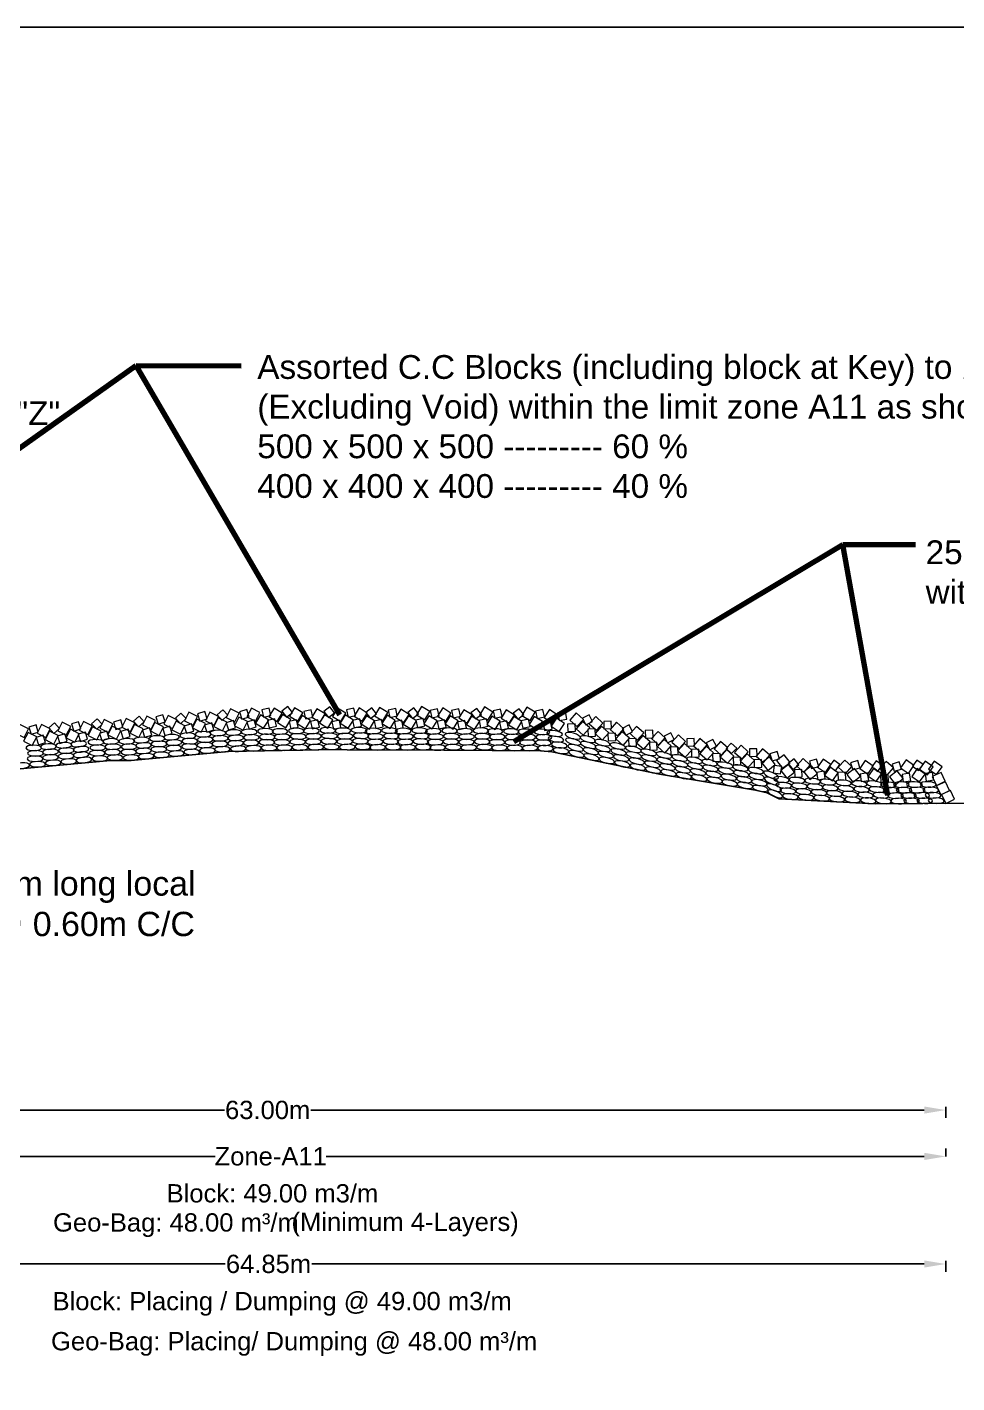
# Model space of a CAD drawing. Header units: inches. Extents: x -8940 to 26362, y -28010 to 990.
# Drawn here: x 4331.5 to 4374.7, y -16169.8 to -16106.7 of the extents above; entities that cross this region are included whole.
import ezdxf

# ---------------------------------------------------------------- set-up
doc = ezdxf.new("R2010")
doc.units = ezdxf.units.IN
doc.header["$MEASUREMENT"] = 0
doc.header["$PDMODE"] = 3
doc.linetypes.add('HIDDEN', pattern=[9.525, 6.35, -3.175])
doc.layers.add('GL', color=3, linetype='HIDDEN')
doc.layers.add('LINE', color=7, linetype='Continuous')
doc.styles.add('dim', font='isocp.shx')
doc.styles.get("Standard").update_dxf_attribs({"font": 'arial.ttf'})
doc.dimstyles.get("Standard").update_dxf_attribs({"dimtxt": 0.18, "dimasz": 0.18, "dimexe": 0.18, "dimexo": 0.0625, "dimgap": 0.09, "dimtad": 0, "dimtih": 1, "dimtoh": 1, "dimdec": 4, "dimzin": 0, "dimdsep": 46, "dimtxsty": 'Standard', "dimcen": 0.09, "dimadec": 0, "dimazin": 0, "dimtfac": 1, "dimtdec": 4, "dimtofl": 0, "dimtmove": 0, "dimatfit": 3, "dimfxl": 1, "dimtolj": 1, "dimtzin": 0, "dimarcsym": 0})
doc.dimstyles.new('STANDARD$0', dxfattribs={"dimscale": 0, "dimtxt": 8, "dimasz": 8, "dimexe": 4, "dimexo": 0, "dimgap": 2, "dimtad": 1, "dimdec": 0, "dimzin": 0, "dimdsep": 46, "dimtxsty": 'dim', "dimblk": 'DOTSMALL', "dimcen": 1, "dimclrd": 6, "dimclre": 6, "dimclrt": 256, "dimadec": 0, "dimazin": 0, "dimtfac": 1, "dimtdec": 0, "dimtix": 1, "dimtofl": 0, "dimtmove": 1, "dimatfit": 3, "dimldrblk": 'DOTSMALL', "dimfxl": 6, "dimtolj": 1, "dimtzin": 0, "dimarcsym": 0})

# ---------------------------------------------------------------- blocks, each defined once
blk = doc.blocks.new('*D29')
at = {"color": 0, "lineweight": -2, "ltscale": 0.5, "transparency": 16777216}
for p, q in [((4311.184, -16156.923), (4311.184, -16157.437)), ((4374.184, -16156.923), (4374.184, -16157.437)), ((4312.184, -16157.073), (4340.675, -16157.073)), ((4373.184, -16157.073), (4344.694, -16157.073))]:
    blk.add_line(p, q, dxfattribs=at)
at = {"color": 0, "linetype": 'Continuous', "ltscale": 0.5, "transparency": 16777216}
for points in [[(4312.184, -16156.906), (4312.184, -16157.24), (4311.184, -16157.073)], [(4373.184, -16156.906), (4373.184, -16157.24), (4374.184, -16157.073)]]:
    blk.add_solid(points, dxfattribs=at)
at = {"layer": 'Defpoints', "color": 0, "linetype": 'Continuous', "ltscale": 0.5, "transparency": 16777216}
for p in [(4311.184, -16156.474), (4374.184, -16156.474), (4374.184, -16157.073)]:
    blk.add_point(p, dxfattribs=at)
at = {"color": 0, "linetype": 'Continuous', "lineweight": -3, "ltscale": 0.5, "transparency": 16777216, "insert": (4342.684, -16157.073), "char_height": 0.85, "attachment_point": 5}
blk.add_mtext('\\A1;63.00m', dxfattribs=at)
blk = doc.blocks.new('*D30')
at = {"color": 0, "lineweight": -2, "ltscale": 0.5, "transparency": 16777216}
for p, q in [((4309.334, -16164.229), (4309.334, -16163.865)), ((4310.334, -16164.229), (4340.712, -16164.229)), ((4373.184, -16164.229), (4344.732, -16164.229)), ((4374.184, -16164.079), (4374.184, -16164.593))]:
    blk.add_line(p, q, dxfattribs=at)
at = {"color": 0, "linetype": 'Continuous', "ltscale": 0.5, "transparency": 16777216}
for points in [[(4310.334, -16164.062), (4310.334, -16164.395), (4309.334, -16164.229)], [(4373.184, -16164.062), (4373.184, -16164.395), (4374.184, -16164.229)]]:
    blk.add_solid(points, dxfattribs=at)
at = {"layer": 'Defpoints', "color": 0, "linetype": 'Continuous', "ltscale": 0.5, "transparency": 16777216}
for p in [(4374.184, -16163.543), (4309.334, -16164.313), (4374.184, -16164.229)]:
    blk.add_point(p, dxfattribs=at)
at = {"color": 0, "linetype": 'Continuous', "lineweight": -3, "ltscale": 0.5, "transparency": 16777216, "insert": (4342.722, -16164.229), "char_height": 0.85, "attachment_point": 5}
blk.add_mtext('\\A1;64.85m', dxfattribs=at)
blk = doc.blocks.new('*D31')
at = {"color": 0, "lineweight": -2, "ltscale": 0.5, "transparency": 16777216}
for p, q in [((4374.184, -16159.228), (4374.184, -16158.864)), ((4309.334, -16159.078), (4309.334, -16159.592)), ((4310.334, -16159.228), (4340.248, -16159.228)), ((4373.184, -16159.228), (4345.401, -16159.228))]:
    blk.add_line(p, q, dxfattribs=at)
at = {"color": 0, "linetype": 'Continuous', "ltscale": 0.5, "transparency": 16777216}
for points in [[(4310.334, -16159.061), (4310.334, -16159.395), (4309.334, -16159.228)], [(4373.184, -16159.061), (4373.184, -16159.395), (4374.184, -16159.228)]]:
    blk.add_solid(points, dxfattribs=at)
at = {"layer": 'Defpoints', "color": 0, "linetype": 'Continuous', "ltscale": 0.5, "transparency": 16777216}
for p in [(4309.334, -16157.814), (4309.334, -16159.228), (4374.184, -16159.228)]:
    blk.add_point(p, dxfattribs=at)
at = {"color": 0, "linetype": 'Continuous', "lineweight": -3, "ltscale": 0.5, "transparency": 16777216, "insert": (4342.825, -16159.228), "char_height": 0.85, "attachment_point": 5}
blk.add_mtext('\\A1;Zone-A11', dxfattribs=at)

msp = doc.modelspace()

# ---------------------------------------------------------------- linework, layer by layer
at = {"layer": 'GL'}
msp.add_lwpolyline([(4330.849414, -16141.238304), (4335.380414, -16140.821104), (4336.332714, -16140.823404), (4340.862214, -16140.408504), (4345.868214, -16140.314104), (4346.370914, -16140.332204), (4350.874914, -16140.344504), (4355.355414, -16140.379104), (4355.880914, -16140.422204), (4356.409214, -16140.524004), (4360.887814, -16141.465404), (4365.343014, -16142.200004), (4365.893714, -16142.331804), (4366.447414, -16142.601004), (4370.900614, -16142.843604), (4375.330514, -16142.808004)], dxfattribs=at)
at = {"layer": 'LINE', "color": 7, "lineweight": -2, "ltscale": 0.5}
msp.add_lwpolyline([(4257.146574, -16232.469185), (4257.146574, -16106.733125), (4434.955144, -16106.733125), (4434.955144, -16232.469185), (4257.146574, -16232.469185)], close=True, dxfattribs=at)
at = {"layer": 'LINE', "color": 0, "linetype": 'ByBlock', "lineweight": 18, "ltscale": 0.5}
for points in [[(4337.072825, -16138.760784), (4336.869946, -16139.162455), (4337.271618, -16139.365334), (4337.474497, -16138.963662), (4337.072825, -16138.760784)], [(4337.924594, -16139.031764), (4337.82069, -16138.697542), (4337.486468, -16138.801446), (4337.590372, -16139.135668), (4337.924594, -16139.031764)], [(4338.057686, -16138.729328), (4337.854807, -16139.130999), (4338.256479, -16139.333878), (4338.459358, -16138.932206), (4338.057686, -16138.729328)], [(4338.890267, -16138.879003), (4338.655914, -16138.619044), (4338.395955, -16138.853396), (4338.630307, -16139.113356), (4338.890267, -16138.879003)], [(4339.018202, -16138.573122), (4338.815323, -16138.974794), (4339.216995, -16139.177673), (4339.419873, -16138.776001), (4339.018202, -16138.573122)], [(4339.867057, -16138.885159), (4339.763153, -16138.550938), (4339.428931, -16138.654842), (4339.532836, -16138.989064), (4339.867057, -16138.885159)], [(4340.003063, -16138.573911), (4339.800184, -16138.975583), (4340.201856, -16139.178462), (4340.404735, -16138.77679), (4340.003063, -16138.573911)], [(4340.835643, -16138.723587), (4340.601291, -16138.463628), (4340.341331, -16138.69798), (4340.575684, -16138.95794), (4340.835643, -16138.723587)], [(4340.963578, -16138.417706), (4340.7607, -16138.819378), (4341.162371, -16139.022256), (4341.36525, -16138.620585), (4340.963578, -16138.417706)], [(4341.818329, -16138.794248), (4341.714425, -16138.460027), (4341.380204, -16138.563931), (4341.484108, -16138.898153), (4341.818329, -16138.794248)], [(4341.925914, -16138.385396), (4341.723036, -16138.787068), (4342.124707, -16138.989947), (4342.327586, -16138.588275), (4341.925914, -16138.385396)], [(4342.348316, -16138.709083), (4342.113079, -16139.092702), (4342.496698, -16139.327939), (4342.731935, -16138.94432), (4342.348316, -16138.709083)], [(4342.82655, -16138.729498), (4342.750495, -16138.387861), (4342.408858, -16138.463916), (4342.484913, -16138.805553), (4342.82655, -16138.729498)], [(4342.980109, -16138.390328), (4342.744872, -16138.773947), (4343.128491, -16139.009184), (4343.363728, -16138.625565), (4342.980109, -16138.390328)], [(4343.371992, -16138.681506), (4343.136755, -16139.065125), (4343.520374, -16139.300362), (4343.755611, -16138.916743), (4343.371992, -16138.681506)], [(4343.835656, -16138.595835), (4343.623485, -16138.317477), (4343.345126, -16138.529648), (4343.557297, -16138.808006), (4343.835656, -16138.595835)], [(4343.93737, -16138.380037), (4343.702133, -16138.763656), (4344.085752, -16138.998893), (4344.320989, -16138.615274), (4343.93737, -16138.380037)], [(4344.289828, -16138.727441), (4344.054591, -16139.11106), (4344.43821, -16139.346297), (4344.673447, -16138.962678), (4344.289828, -16138.727441)], [(4344.781863, -16138.809405), (4344.705808, -16138.467768), (4344.364171, -16138.543823), (4344.440226, -16138.88546), (4344.781863, -16138.809405)], [(4344.968258, -16138.424557), (4344.733021, -16138.808176), (4345.11664, -16139.043413), (4345.351877, -16138.659794), (4344.968258, -16138.424557)], [(4345.326735, -16138.695074), (4345.091498, -16139.078693), (4345.475117, -16139.31393), (4345.710354, -16138.930311), (4345.326735, -16138.695074)], [(4345.790398, -16138.609404), (4345.578227, -16138.331045), (4345.299869, -16138.543216), (4345.512039, -16138.821575), (4345.790398, -16138.609404)], [(4345.932087, -16138.388582), (4345.69685, -16138.772201), (4346.080469, -16139.007438), (4346.315706, -16138.623819), (4345.932087, -16138.388582)], [(4346.280441, -16138.708304), (4346.045204, -16139.091923), (4346.428823, -16139.32716), (4346.66406, -16138.943541), (4346.280441, -16138.708304)], [(4346.758675, -16138.728719), (4346.68262, -16138.387082), (4346.340983, -16138.463138), (4346.417038, -16138.804774), (4346.758675, -16138.728719)], [(4346.930285, -16138.381991), (4346.695048, -16138.76561), (4347.078667, -16139.000847), (4347.313904, -16138.617228), (4346.930285, -16138.381991)], [(4347.269978, -16138.741594), (4347.034742, -16139.125213), (4347.418361, -16139.36045), (4347.653598, -16138.976831), (4347.269978, -16138.741594)], [(4347.733642, -16138.655924), (4347.521471, -16138.377565), (4347.243112, -16138.589736), (4347.455283, -16138.868094), (4347.733642, -16138.655924)], [(4347.886308, -16138.361605), (4347.651071, -16138.745224), (4348.03469, -16138.980461), (4348.269927, -16138.596842), (4347.886308, -16138.361605)], [(4348.22838, -16138.722006), (4347.993143, -16139.105625), (4348.376762, -16139.340862), (4348.611999, -16138.957243), (4348.22838, -16138.722006)], [(4348.706614, -16138.74242), (4348.630559, -16138.400784), (4348.288923, -16138.476839), (4348.364978, -16138.818476), (4348.706614, -16138.74242)], [(4348.867766, -16138.443417), (4348.632529, -16138.827036), (4349.016148, -16139.062273), (4349.251385, -16138.678654), (4348.867766, -16138.443417)], [(4349.221547, -16138.746753), (4348.98631, -16139.130372), (4349.369929, -16139.365609), (4349.605166, -16138.98199), (4349.221547, -16138.746753)], [(4349.68521, -16138.661082), (4349.473039, -16138.382724), (4349.19468, -16138.594895), (4349.406851, -16138.873253), (4349.68521, -16138.661082)], [(4349.833181, -16138.31519), (4349.597944, -16138.698809), (4349.981563, -16138.934046), (4350.2168, -16138.550427), (4349.833181, -16138.31519)], [(4350.175821, -16138.740362), (4349.940584, -16139.123981), (4350.324203, -16139.359218), (4350.55944, -16138.975599), (4350.175821, -16138.740362)], [(4350.654055, -16138.760777), (4350.578, -16138.41914), (4350.236364, -16138.495195), (4350.312419, -16138.836832), (4350.654055, -16138.760777)], [(4350.815307, -16138.381477), (4350.580071, -16138.765096), (4350.96369, -16139.000333), (4351.198927, -16138.616714), (4350.815307, -16138.381477)], [(4351.157379, -16138.741878), (4350.922143, -16139.125497), (4351.305762, -16139.360734), (4351.540999, -16138.977115), (4351.157379, -16138.741878)], [(4351.635614, -16138.762293), (4351.559559, -16138.420656), (4351.217922, -16138.496711), (4351.293977, -16138.838348), (4351.635614, -16138.762293)], [(4351.796765, -16138.463289), (4351.561528, -16138.846908), (4351.945147, -16139.082145), (4352.180384, -16138.698526), (4351.796765, -16138.463289)], [(4352.614209, -16138.680955), (4352.402038, -16138.402596), (4352.12368, -16138.614767), (4352.335851, -16138.893126), (4352.614209, -16138.680955)], [(4352.76218, -16138.335062), (4352.526943, -16138.718681), (4352.910562, -16138.953918), (4353.145799, -16138.570299), (4352.76218, -16138.335062)], [(4353.10482, -16138.760234), (4352.869583, -16139.143853), (4353.253202, -16139.37909), (4353.488439, -16138.995471), (4353.10482, -16138.760234)], [(4353.583055, -16138.780649), (4353.506999, -16138.439012), (4353.165363, -16138.515068), (4353.241418, -16138.856704), (4353.583055, -16138.780649)], [(4353.759657, -16138.475541), (4353.52442, -16138.85916), (4353.908039, -16139.094397), (4354.143276, -16138.710778), (4353.759657, -16138.475541)], [(4354.577101, -16138.693207), (4354.36493, -16138.414848), (4354.086572, -16138.627019), (4354.298742, -16138.905378), (4354.577101, -16138.693207)], [(4354.725072, -16138.347314), (4354.489835, -16138.730933), (4354.873454, -16138.96617), (4355.108691, -16138.582551), (4354.725072, -16138.347314)], [(4355.545946, -16138.792901), (4355.469891, -16138.451265), (4355.128255, -16138.52732), (4355.20431, -16138.868956), (4355.545946, -16138.792901)], [(4355.771953, -16138.459008), (4355.521267, -16138.832714), (4355.894974, -16139.0834), (4356.14566, -16138.709694), (4355.771953, -16138.459008)], [(4356.576985, -16138.89572), (4356.514926, -16138.551266), (4356.170471, -16138.613325), (4356.232531, -16138.957779), (4356.576985, -16138.89572)], [(4357.017995, -16138.614678), (4356.717483, -16138.949629), (4357.052435, -16139.250141), (4357.352947, -16138.915189), (4357.017995, -16138.614678)], [(4357.781528, -16139.008854), (4357.622988, -16138.69682), (4357.310954, -16138.85536), (4357.469494, -16139.167394), (4357.781528, -16139.008854)], [(4331.177322, -16139.156155), (4330.974444, -16139.557827), (4331.376115, -16139.760706), (4331.578994, -16139.359034), (4331.177322, -16139.156155)], [(4332.02955, -16139.502582), (4331.925646, -16139.168361), (4331.591424, -16139.272265), (4331.695328, -16139.606486), (4332.02955, -16139.502582)], [(4332.177272, -16139.155686), (4331.974393, -16139.557358), (4332.376065, -16139.760236), (4332.578944, -16139.358565), (4332.177272, -16139.155686)], [(4333.008688, -16139.329863), (4332.774336, -16139.069904), (4332.514376, -16139.304256), (4332.748729, -16139.564216), (4333.008688, -16139.329863)], [(4333.131041, -16139.043476), (4332.928162, -16139.445147), (4333.329834, -16139.648026), (4333.532712, -16139.246354), (4333.131041, -16139.043476)], [(4333.52757, -16139.375039), (4333.324691, -16139.776711), (4333.726363, -16139.97959), (4333.929242, -16139.577918), (4333.52757, -16139.375039)], [(4334.005863, -16139.35604), (4333.901959, -16139.021819), (4333.567737, -16139.125723), (4333.671641, -16139.459944), (4334.005863, -16139.35604)], [(4334.130997, -16139.005387), (4333.928118, -16139.407058), (4334.32979, -16139.609937), (4334.532669, -16139.208265), (4334.130997, -16139.005387)], [(4334.545508, -16139.263337), (4334.342629, -16139.665009), (4334.744301, -16139.867887), (4334.94718, -16139.466216), (4334.545508, -16139.263337)], [(4335.000551, -16139.139811), (4334.766199, -16138.879851), (4334.506239, -16139.114204), (4334.740592, -16139.374163), (4335.000551, -16139.139811)], [(4335.084167, -16138.916375), (4334.881288, -16139.318047), (4335.28296, -16139.520926), (4335.485839, -16139.119254), (4335.084167, -16138.916375)], [(4335.464011, -16139.233604), (4335.261133, -16139.635276), (4335.662804, -16139.838155), (4335.865683, -16139.436483), (4335.464011, -16139.233604)], [(4335.961121, -16139.27481), (4335.857217, -16138.940589), (4335.522996, -16139.044493), (4335.6269, -16139.378714), (4335.961121, -16139.27481)], [(4336.302584, -16139.708094), (4336.19868, -16139.373873), (4335.864459, -16139.477777), (4335.968363, -16139.811998), (4336.302584, -16139.708094)], [(4336.115223, -16138.875932), (4335.912344, -16139.277604), (4336.314016, -16139.480482), (4336.516894, -16139.078811), (4336.115223, -16138.875932)], [(4336.49276, -16139.149134), (4336.289881, -16139.550806), (4336.691553, -16139.753684), (4336.894432, -16139.352013), (4336.49276, -16139.149134)], [(4336.947803, -16139.025608), (4336.713451, -16138.765648), (4336.453491, -16139.000001), (4336.687844, -16139.25996), (4336.947803, -16139.025608)], [(4337.303751, -16139.642151), (4337.199847, -16139.30793), (4336.865625, -16139.411834), (4336.969529, -16139.746055), (4337.303751, -16139.642151)], [(4337.446301, -16139.050763), (4337.243422, -16139.452435), (4337.645094, -16139.655313), (4337.847973, -16139.253642), (4337.446301, -16139.050763)], [(4338.245048, -16139.56149), (4338.141144, -16139.227268), (4337.806922, -16139.331172), (4337.910826, -16139.665394), (4338.245048, -16139.56149)], [(4338.435223, -16139.00253), (4338.232345, -16139.404201), (4338.634016, -16139.60708), (4338.836895, -16139.205408), (4338.435223, -16139.00253)], [(4339.249128, -16139.45449), (4339.145223, -16139.120268), (4338.811002, -16139.224172), (4338.914906, -16139.558394), (4339.249128, -16139.45449)], [(4339.388764, -16138.904159), (4339.185886, -16139.30583), (4339.587558, -16139.508709), (4339.790436, -16139.107037), (4339.388764, -16138.904159)], [(4340.190424, -16139.406073), (4340.08652, -16139.071852), (4339.752299, -16139.175756), (4339.856203, -16139.509978), (4340.190424, -16139.406073)], [(4340.3806, -16138.847113), (4340.177721, -16139.248785), (4340.579393, -16139.451664), (4340.782272, -16139.049992), (4340.3806, -16138.847113)], [(4341.194504, -16139.299073), (4341.0906, -16138.964852), (4340.756379, -16139.068756), (4340.860283, -16139.402978), (4341.194504, -16139.299073)], [(4341.340037, -16138.813248), (4341.137158, -16139.214919), (4341.53883, -16139.417798), (4341.741708, -16139.016126), (4341.340037, -16138.813248)], [(4342.15684, -16139.266764), (4342.052936, -16138.932543), (4341.718715, -16139.036447), (4341.822619, -16139.370668), (4342.15684, -16139.266764)], [(4343.098372, -16139.235084), (4343.022317, -16138.893447), (4342.68068, -16138.969502), (4342.756736, -16139.311139), (4343.098372, -16139.235084)], [(4344.095002, -16139.277415), (4344.018947, -16138.935778), (4343.677311, -16139.011834), (4343.753366, -16139.35347), (4344.095002, -16139.277415)], [(4345.086522, -16139.269312), (4345.010467, -16138.927675), (4344.66883, -16139.00373), (4344.744885, -16139.345367), (4345.086522, -16139.269312)], [(4346.089719, -16139.28596), (4346.013664, -16138.944323), (4345.672028, -16139.020378), (4345.748083, -16139.362015), (4346.089719, -16139.28596)], [(4347.048549, -16139.226747), (4346.972494, -16138.88511), (4346.630857, -16138.961165), (4346.706912, -16139.302802), (4347.048549, -16139.226747)], [(4348.04394, -16139.258983), (4347.967885, -16138.917346), (4347.626249, -16138.993401), (4347.702304, -16139.335038), (4348.04394, -16139.258983)], [(4348.98603, -16139.288172), (4348.909974, -16138.946536), (4348.568338, -16139.022591), (4348.644393, -16139.364227), (4348.98603, -16139.288172)], [(4349.990813, -16139.212568), (4349.914758, -16138.870931), (4349.573121, -16138.946986), (4349.649176, -16139.288623), (4349.990813, -16139.212568)], [(4350.97294, -16139.278855), (4350.896885, -16138.937218), (4350.555248, -16139.013273), (4350.631303, -16139.35491), (4350.97294, -16139.278855)], [(4351.915029, -16139.308045), (4351.838974, -16138.966408), (4351.497337, -16139.042463), (4351.573392, -16139.3841), (4351.915029, -16139.308045)], [(4352.150546, -16138.766625), (4351.915309, -16139.150244), (4352.298928, -16139.385481), (4352.534165, -16139.001862), (4352.150546, -16138.766625)], [(4352.919812, -16139.23244), (4352.843757, -16138.890803), (4352.50212, -16138.966858), (4352.578175, -16139.308495), (4352.919812, -16139.23244)], [(4353.877921, -16139.320297), (4353.801866, -16138.97866), (4353.460229, -16139.054715), (4353.536284, -16139.396352), (4353.877921, -16139.320297)], [(4354.113438, -16138.778878), (4353.878201, -16139.162497), (4354.26182, -16139.397734), (4354.497057, -16139.014115), (4354.113438, -16138.778878)], [(4354.882704, -16139.244692), (4354.806649, -16138.903056), (4354.465012, -16138.979111), (4354.541067, -16139.320747), (4354.882704, -16139.244692)], [(4355.067712, -16138.772486), (4354.832475, -16139.156106), (4355.216094, -16139.391342), (4355.451331, -16139.007723), (4355.067712, -16138.772486)], [(4355.892857, -16139.362068), (4355.830798, -16139.017614), (4355.486344, -16139.079673), (4355.548403, -16139.424127), (4355.892857, -16139.362068)], [(4356.099981, -16138.855818), (4355.849295, -16139.229525), (4356.223001, -16139.480211), (4356.473688, -16139.106504), (4356.099981, -16138.855818)], [(4356.982104, -16139.466916), (4356.968854, -16139.117167), (4356.619105, -16139.130417), (4356.632355, -16139.480166), (4356.982104, -16139.466916)], [(4357.310017, -16139.009574), (4357.009505, -16139.344526), (4357.344457, -16139.645038), (4357.644969, -16139.310086), (4357.310017, -16139.009574)], [(4357.918649, -16139.696747), (4357.905399, -16139.346998), (4357.55565, -16139.360247), (4357.568899, -16139.709997), (4357.918649, -16139.696747)], [(4357.925297, -16138.785653), (4357.624786, -16139.120605), (4357.959738, -16139.421117), (4358.260249, -16139.086165), (4357.925297, -16138.785653)], [(4358.191125, -16139.235874), (4357.890614, -16139.570826), (4358.225566, -16139.871338), (4358.526077, -16139.536386), (4358.191125, -16139.235874)], [(4358.657853, -16139.342129), (4358.644603, -16138.99238), (4358.294854, -16139.00563), (4358.308104, -16139.355379), (4358.657853, -16139.342129)], [(4358.890843, -16139.045693), (4358.590332, -16139.380645), (4358.925283, -16139.681156), (4359.225795, -16139.346205), (4358.890843, -16139.045693)], [(4359.629833, -16139.483962), (4359.471293, -16139.171928), (4359.15926, -16139.330468), (4359.317799, -16139.642502), (4359.629833, -16139.483962)], [(4359.822567, -16139.239336), (4359.522055, -16139.574288), (4359.857007, -16139.8748), (4360.157518, -16139.539848), (4359.822567, -16139.239336)], [(4331.551257, -16139.521582), (4331.348379, -16139.923253), (4331.75005, -16140.126132), (4331.952929, -16139.72446), (4331.551257, -16139.521582)], [(4332.364634, -16139.987848), (4332.26073, -16139.653627), (4331.926508, -16139.757531), (4332.030412, -16140.091752), (4332.364634, -16139.987848)], [(4332.553645, -16139.45339), (4332.350766, -16139.855061), (4332.752438, -16140.05794), (4332.955317, -16139.656268), (4332.553645, -16139.45339)], [(4333.361967, -16139.924843), (4333.258063, -16139.590622), (4332.923841, -16139.694526), (4333.027745, -16140.028747), (4333.361967, -16139.924843)], [(4334.318359, -16139.837549), (4334.214455, -16139.503327), (4333.880233, -16139.607231), (4333.984137, -16139.941453), (4334.318359, -16139.837549)], [(4335.315093, -16139.797743), (4335.211189, -16139.463522), (4334.876968, -16139.567426), (4334.980872, -16139.901647), (4335.315093, -16139.797743)], [(4358.854953, -16139.897931), (4358.841703, -16139.548182), (4358.491954, -16139.561432), (4358.505204, -16139.911181), (4358.854953, -16139.897931)], [(4359.158322, -16139.484682), (4358.857811, -16139.819633), (4359.192762, -16140.120145), (4359.493274, -16139.785193), (4359.158322, -16139.484682)], [(4359.815918, -16140.150429), (4359.802668, -16139.80068), (4359.452919, -16139.81393), (4359.466169, -16140.163679), (4359.815918, -16140.150429)], [(4360.119031, -16139.66275), (4359.818519, -16139.997702), (4360.153471, -16140.298213), (4360.453982, -16139.963262), (4360.119031, -16139.66275)], [(4360.585758, -16139.769005), (4360.572508, -16139.419256), (4360.222759, -16139.432506), (4360.236009, -16139.782255), (4360.585758, -16139.769005)], [(4360.782858, -16140.324807), (4360.769608, -16139.975058), (4360.419859, -16139.988307), (4360.433109, -16140.338057), (4360.782858, -16140.324807)], [(4360.818748, -16139.472568), (4360.518237, -16139.80752), (4360.853189, -16140.108032), (4361.1537, -16139.77308), (4360.818748, -16139.472568)], [(4361.097598, -16139.845233), (4360.797086, -16140.180185), (4361.132038, -16140.480697), (4361.43255, -16140.145745), (4361.097598, -16139.845233)], [(4361.569109, -16139.844514), (4361.410569, -16139.53248), (4361.098535, -16139.69102), (4361.257075, -16140.003054), (4361.569109, -16139.844514)], [(4361.762196, -16139.634937), (4361.461684, -16139.969889), (4361.796636, -16140.270401), (4362.097147, -16139.935449), (4361.762196, -16139.634937)], [(4362.513012, -16140.146419), (4362.499762, -16139.79667), (4362.150013, -16139.80992), (4362.163263, -16140.159669), (4362.513012, -16140.146419)], [(4362.765703, -16139.801458), (4362.465191, -16140.13641), (4362.800143, -16140.436921), (4363.100655, -16140.101969), (4362.765703, -16139.801458)], [(4363.530545, -16140.162858), (4363.372005, -16139.850824), (4363.059971, -16140.009364), (4363.218511, -16140.321398), (4363.530545, -16140.162858)], [(4363.720238, -16139.939746), (4363.419726, -16140.274698), (4363.754678, -16140.57521), (4364.05519, -16140.240258), (4363.720238, -16139.939746)], [(4364.234407, -16140.506455), (4364.472235, -16140.249672), (4364.215452, -16140.011844), (4363.977623, -16140.268627), (4364.234407, -16140.506455)], [(4361.755547, -16140.546031), (4361.742297, -16140.196281), (4361.392548, -16140.209531), (4361.405798, -16140.55928), (4361.755547, -16140.546031)], [(4362.046285, -16140.040165), (4361.745773, -16140.375116), (4362.080725, -16140.675628), (4362.381237, -16140.340676), (4362.046285, -16140.040165)], [(4362.729812, -16140.653696), (4362.716562, -16140.303947), (4362.366813, -16140.317197), (4362.380063, -16140.666946), (4362.729812, -16140.653696)], [(4363.059034, -16140.163577), (4362.758522, -16140.498529), (4363.093474, -16140.799041), (4363.393986, -16140.464089), (4363.059034, -16140.163577)], [(4363.713589, -16140.85084), (4363.700339, -16140.501091), (4363.35059, -16140.51434), (4363.36384, -16140.86409), (4363.713589, -16140.85084)], [(4364.005278, -16140.317006), (4363.704766, -16140.651958), (4364.039718, -16140.95247), (4364.34023, -16140.617518), (4364.005278, -16140.317006)], [(4364.673611, -16140.11374), (4364.373099, -16140.448692), (4364.708051, -16140.749203), (4365.008563, -16140.414251), (4364.673611, -16140.11374)], [(4364.9577, -16140.518967), (4364.657189, -16140.853919), (4364.99214, -16141.154431), (4365.292652, -16140.819479), (4364.9577, -16140.518967)], [(4365.424428, -16140.625222), (4365.411178, -16140.275473), (4365.061429, -16140.288723), (4365.074679, -16140.638472), (4365.424428, -16140.625222)], [(4365.677118, -16140.28026), (4365.376607, -16140.615212), (4365.711559, -16140.915724), (4366.01207, -16140.580772), (4365.677118, -16140.28026)], [(4366.454551, -16140.740944), (4366.353396, -16140.40588), (4366.018332, -16140.507036), (4366.119488, -16140.842099), (4366.454551, -16140.740944)], [(4366.680546, -16140.554695), (4366.325781, -16140.831537), (4366.602623, -16141.186303), (4366.957388, -16140.909461), (4366.680546, -16140.554695)], [(4364.666962, -16141.024833), (4364.653712, -16140.675084), (4364.303963, -16140.688334), (4364.317213, -16141.038083), (4364.666962, -16141.024833)], [(4365.641228, -16141.132499), (4365.627978, -16140.78275), (4365.278229, -16140.795999), (4365.291479, -16141.145749), (4365.641228, -16141.132499)], [(4365.990272, -16140.658678), (4365.635506, -16140.93552), (4365.912348, -16141.290285), (4366.267114, -16141.013443), (4365.990272, -16140.658678)], [(4366.513671, -16141.450401), (4366.562175, -16141.103778), (4366.215552, -16141.055274), (4366.167048, -16141.401897), (4366.513671, -16141.450401)], [(4366.882855, -16141.011974), (4366.52809, -16141.288816), (4366.804932, -16141.643581), (4367.159698, -16141.366739), (4366.882855, -16141.011974)], [(4367.075071, -16141.238787), (4367.354375, -16141.027863), (4367.143451, -16140.748559), (4366.864146, -16140.959483), (4367.075071, -16141.238787)], [(4367.518601, -16141.591097), (4367.505351, -16141.241348), (4367.155602, -16141.254598), (4367.168852, -16141.604347), (4367.518601, -16141.591097)], [(4367.554491, -16140.738859), (4367.25398, -16141.073811), (4367.588931, -16141.374323), (4367.889443, -16141.039371), (4367.554491, -16140.738859)], [(4367.953904, -16141.069681), (4367.599139, -16141.346523), (4367.875981, -16141.701288), (4368.230746, -16141.424446), (4367.953904, -16141.069681)], [(4368.286906, -16141.095725), (4368.185751, -16140.760662), (4367.850687, -16140.861817), (4367.951843, -16141.196881), (4368.286906, -16141.095725)], [(4368.482638, -16140.760217), (4368.22534, -16141.129403), (4368.594526, -16141.386701), (4368.851824, -16141.017515), (4368.482638, -16140.760217)], [(4368.810853, -16141.137454), (4368.553555, -16141.50664), (4368.92274, -16141.763938), (4369.180038, -16141.394752), (4368.810853, -16141.137454)], [(4369.061428, -16141.297463), (4369.266072, -16141.013525), (4368.982133, -16140.808882), (4368.77749, -16141.09282), (4369.061428, -16141.297463)], [(4369.492636, -16140.805914), (4369.192124, -16141.140866), (4369.527076, -16141.441378), (4369.827588, -16141.106426), (4369.492636, -16140.805914)], [(4369.944697, -16141.199159), (4369.589932, -16141.476001), (4369.866774, -16141.830767), (4370.221539, -16141.553924), (4369.944697, -16141.199159)], [(4370.198761, -16141.16278), (4370.097605, -16140.827717), (4369.762542, -16140.928872), (4369.863697, -16141.263936), (4370.198761, -16141.16278)], [(4370.447107, -16140.830547), (4370.189809, -16141.199732), (4370.558994, -16141.45703), (4370.816292, -16141.087845), (4370.447107, -16140.830547)], [(4370.837807, -16141.181499), (4370.580509, -16141.550684), (4370.949694, -16141.807982), (4371.206992, -16141.438797), (4370.837807, -16141.181499)], [(4371.032478, -16141.328366), (4371.237122, -16141.044427), (4370.953183, -16140.839784), (4370.74854, -16141.123722), (4371.032478, -16141.328366)], [(4371.423411, -16140.865214), (4371.122899, -16141.200166), (4371.457851, -16141.500677), (4371.758363, -16141.165726), (4371.423411, -16140.865214)], [(4372.129536, -16141.22208), (4372.028381, -16140.887016), (4371.693317, -16140.988172), (4371.794473, -16141.323235), (4372.129536, -16141.22208)], [(4372.33843, -16140.79456), (4372.081132, -16141.163745), (4372.450317, -16141.421043), (4372.707615, -16141.051858), (4372.33843, -16140.79456)], [(4372.86068, -16141.19468), (4372.603382, -16141.563865), (4372.972567, -16141.821163), (4373.229865, -16141.451978), (4372.86068, -16141.19468)], [(4372.923801, -16141.292378), (4373.128445, -16141.00844), (4372.844506, -16140.803797), (4372.639863, -16141.087735), (4372.923801, -16141.292378)], [(4373.225581, -16140.861502), (4372.968283, -16141.230687), (4373.337469, -16141.487985), (4373.594766, -16141.1188), (4373.225581, -16140.861502)], [(4373.647564, -16140.853702), (4373.390266, -16141.222887), (4373.759452, -16141.480185), (4374.01675, -16141.111), (4373.647564, -16140.853702)], [(4368.58745, -16141.665286), (4368.531531, -16141.319782), (4368.186027, -16141.375701), (4368.241945, -16141.721205), (4368.58745, -16141.665286)], [(4369.535683, -16141.720576), (4369.522433, -16141.370826), (4369.172684, -16141.384076), (4369.185934, -16141.733825), (4369.535683, -16141.720576)], [(4370.607823, -16141.748759), (4370.551904, -16141.403254), (4370.2064, -16141.459173), (4370.262318, -16141.804677), (4370.607823, -16141.748759)], [(4371.522328, -16141.829156), (4371.509079, -16141.479407), (4371.159329, -16141.492656), (4371.172579, -16141.842406), (4371.522328, -16141.829156)], [(4371.931342, -16141.307739), (4371.576577, -16141.584581), (4371.853419, -16141.939347), (4372.208184, -16141.662505), (4371.931342, -16141.307739)], [(4372.555016, -16141.762052), (4372.499098, -16141.416548), (4372.153593, -16141.472466), (4372.209512, -16141.81797), (4372.555016, -16141.762052)], [(4373.627384, -16141.722943), (4373.571465, -16141.377438), (4373.225961, -16141.433357), (4373.28188, -16141.778861), (4373.627384, -16141.722943)], [(4373.964256, -16141.382314), (4373.557266, -16141.5743), (4373.749252, -16141.98129), (4374.156242, -16141.789304), (4373.964256, -16141.382314)], [(4374.169057, -16141.816471), (4373.762067, -16142.008457), (4373.954053, -16142.415447), (4374.361043, -16142.223461), (4374.169057, -16141.816471)], [(4374.399428, -16142.218238), (4373.992438, -16142.410224), (4374.184424, -16142.817215), (4374.591414, -16142.625229), (4374.399428, -16142.218238)]]:
    msp.add_lwpolyline(points, dxfattribs=at)
at = {"layer": 'LINE', "color": 7, "lineweight": 9, "ltscale": 0.5, "extrusion": (0, 0, -1)}
for centre, major_axis in [((4341.097706, -16139.523797), (0.367638, 0.015556)), ((4341.823502, -16139.498485), (0.367958, 0.002541)), ((4342.583369, -16139.470947), (0.367812, -0.010688)), ((4343.255593, -16139.475248), (0.367958, 0.002541)), ((4344.015461, -16139.44771), (0.367812, -0.010688)), ((4344.715585, -16139.447363), (0.367958, 0.002541)), ((4345.475453, -16139.419826), (0.367812, -0.010688)), ((4346.177497, -16139.44264), (0.367958, 0.002541)), ((4346.937365, -16139.415103), (0.367812, -0.010688)), ((4347.586349, -16139.456582), (0.367958, 0.002541)), ((4348.346217, -16139.429045), (0.367812, -0.010688)), ((4348.982588, -16139.456658), (0.367958, 0.002541)), ((4349.742456, -16139.429121), (0.367812, -0.010688)), ((4350.37749, -16139.465953), (0.367958, 0.002541)), ((4351.137358, -16139.438416), (0.367812, -0.010688)), ((4351.825657, -16139.465726), (0.367958, 0.002541)), ((4352.585525, -16139.438189), (0.367812, -0.010688)), ((4353.243798, -16139.475021), (0.367958, 0.002541)), ((4354.003666, -16139.475369), (0.367812, -0.010688)), ((4354.666601, -16139.488963), (0.367958, 0.002541)), ((4355.426469, -16139.489311), (0.367812, -0.010688)), ((4333.215957, -16140.117473), (0.367622, 0.015923)), ((4333.90262, -16140.055223), (0.366829, 0.028918)), ((4334.697796, -16139.974787), (0.36796, -0.002199)), ((4335.397038, -16139.934537), (0.367958, 0.002541)), ((4336.141305, -16139.931703), (0.367958, 0.002541)), ((4336.818604, -16139.872095), (0.367638, 0.015556)), ((4336.920355, -16140.123063), (0.367638, 0.015556)), ((4337.544399, -16139.801199), (0.367958, 0.002541)), ((4337.64615, -16140.052166), (0.367958, 0.002541)), ((4338.221698, -16139.741591), (0.367638, 0.015556)), ((4338.323449, -16139.992558), (0.367638, 0.015556)), ((4338.976898, -16139.672073), (0.36796, -0.002199)), ((4339.065747, -16139.924127), (0.36796, -0.002199)), ((4339.69273, -16139.602806), (0.367958, 0.002541)), ((4339.770094, -16140.106558), (0.367958, 0.002541)), ((4339.784818, -16139.853695), (0.367958, 0.002541)), ((4340.374786, -16139.546105), (0.367958, 0.002541)), ((4340.461813, -16140.049936), (0.367958, 0.002541)), ((4340.476537, -16139.797073), (0.367958, 0.002541)), ((4341.193688, -16140.02799), (0.367638, 0.015556)), ((4341.199457, -16139.774764), (0.367638, 0.015556)), ((4341.910529, -16140.002315), (0.367958, 0.002541)), ((4341.925252, -16139.749452), (0.367958, 0.002541)), ((4342.64317, -16139.9807), (0.367812, -0.010688)), ((4342.666973, -16139.728529), (0.367812, -0.010688)), ((4343.34262, -16139.979078), (0.367958, 0.002541)), ((4343.357344, -16139.726215), (0.367958, 0.002541)), ((4344.075261, -16139.957463), (0.367812, -0.010688)), ((4344.099065, -16139.705292), (0.367812, -0.010688)), ((4344.802613, -16139.951194), (0.367958, 0.002541)), ((4344.817336, -16139.69833), (0.367958, 0.002541)), ((4345.535254, -16139.929578), (0.367812, -0.010688)), ((4345.559057, -16139.677408), (0.367812, -0.010688)), ((4346.264524, -16139.946471), (0.367958, 0.002541)), ((4346.279248, -16139.693608), (0.367958, 0.002541)), ((4346.997165, -16139.924856), (0.367812, -0.010688)), ((4347.020969, -16139.672685), (0.367812, -0.010688)), ((4347.673377, -16139.960413), (0.367958, 0.002541)), ((4347.6881, -16139.70755), (0.367958, 0.002541)), ((4348.406018, -16139.938798), (0.367812, -0.010688)), ((4348.429821, -16139.686627), (0.367812, -0.010688)), ((4349.069615, -16139.960489), (0.367958, 0.002541)), ((4349.084339, -16139.707625), (0.367958, 0.002541)), ((4349.802256, -16139.938873), (0.367812, -0.010688)), ((4349.82606, -16139.686702), (0.367812, -0.010688)), ((4350.464517, -16139.969784), (0.367958, 0.002541)), ((4350.479241, -16139.71692), (0.367958, 0.002541)), ((4351.197158, -16139.948168), (0.367812, -0.010688)), ((4351.220962, -16139.695997), (0.367812, -0.010688)), ((4351.912684, -16139.969557), (0.367958, 0.002541)), ((4351.927408, -16139.716694), (0.367958, 0.002541)), ((4352.645325, -16139.947942), (0.367812, -0.010688)), ((4352.669129, -16139.695771), (0.367812, -0.010688)), ((4353.330825, -16139.978852), (0.367958, 0.002541)), ((4353.345549, -16139.725988), (0.367958, 0.002541)), ((4354.063466, -16139.985121), (0.367812, -0.010688)), ((4354.08727, -16139.73295), (0.367812, -0.010688)), ((4354.753628, -16139.992794), (0.367958, 0.002541)), ((4354.768352, -16139.739931), (0.367958, 0.002541)), ((4355.486269, -16139.999063), (0.367812, -0.010688)), ((4355.510073, -16139.746892), (0.367812, -0.010688)), ((4356.02094, -16139.569508), (0.364508, -0.050336)), ((4356.076037, -16139.831023), (0.364508, -0.050336)), ((4356.23063, -16140.102116), (0.364508, -0.050336)), ((4356.85662, -16139.679979), (0.353878, -0.100846)), ((4356.874582, -16139.94663), (0.353878, -0.100846)), ((4357.5594, -16139.83623), (0.353878, -0.100846)), ((4357.577361, -16140.102881), (0.353878, -0.100846)), ((4358.229702, -16139.99829), (0.35801, -0.085021)), ((4358.94709, -16140.156988), (0.35801, -0.085021)), ((4331.812602, -16140.238467), (0.36796, -0.002199)), ((4331.883471, -16140.743174), (0.36796, -0.002199)), ((4331.90145, -16140.490521), (0.36796, -0.002199)), ((4332.495839, -16140.180099), (0.367622, 0.015923)), ((4332.591476, -16140.680704), (0.367622, 0.015923)), ((4332.596992, -16140.427472), (0.367622, 0.015923)), ((4333.321254, -16140.617805), (0.367622, 0.015923)), ((4333.32677, -16140.364573), (0.367622, 0.015923)), ((4334.013432, -16140.302323), (0.366829, 0.028918)), ((4334.016878, -16140.555592), (0.366829, 0.028918)), ((4334.768665, -16140.479494), (0.36796, -0.002199)), ((4334.786645, -16140.226841), (0.36796, -0.002199)), ((4334.880655, -16140.734264), (0.36796, -0.002199)), ((4335.474402, -16140.438289), (0.367958, 0.002541)), ((4335.489126, -16140.185426), (0.367958, 0.002541)), ((4335.589664, -16140.691595), (0.367958, 0.002541)), ((4336.228333, -16140.435534), (0.367958, 0.002541)), ((4336.243056, -16140.182671), (0.367958, 0.002541)), ((4336.343595, -16140.688841), (0.367958, 0.002541)), ((4336.914586, -16140.376289), (0.367638, 0.015556)), ((4337.038737, -16140.625359), (0.367638, 0.015556)), ((4337.631427, -16140.30503), (0.367958, 0.002541)), ((4337.746689, -16140.558336), (0.367958, 0.002541)), ((4338.31768, -16140.245784), (0.367638, 0.015556)), ((4338.441831, -16140.494855), (0.367638, 0.015556)), ((4339.047767, -16140.17678), (0.36796, -0.002199)), ((4339.159757, -16140.43155), (0.36796, -0.002199)), ((4339.885356, -16140.359865), (0.367958, 0.002541)), ((4340.577075, -16140.303242), (0.367958, 0.002541)), ((4341.317839, -16140.277061), (0.367638, 0.015556)), ((4342.025791, -16140.255622), (0.367958, 0.002541)), ((4342.749252, -16140.237986), (0.367812, -0.010688)), ((4343.457882, -16140.232385), (0.367958, 0.002541)), ((4344.181343, -16140.214749), (0.367812, -0.010688)), ((4344.917875, -16140.2045), (0.367958, 0.002541)), ((4345.641336, -16140.186864), (0.367812, -0.010688)), ((4346.379786, -16140.199777), (0.367958, 0.002541)), ((4347.103248, -16140.182141), (0.367812, -0.010688)), ((4347.788639, -16140.21372), (0.367958, 0.002541)), ((4348.5121, -16140.196084), (0.367812, -0.010688)), ((4349.184877, -16140.213795), (0.367958, 0.002541)), ((4349.908338, -16140.196159), (0.367812, -0.010688)), ((4350.579779, -16140.22309), (0.367958, 0.002541)), ((4351.30324, -16140.205454), (0.367812, -0.010688)), ((4352.027946, -16140.222864), (0.367958, 0.002541)), ((4352.751407, -16140.205227), (0.367812, -0.010688)), ((4353.446087, -16140.232158), (0.367958, 0.002541)), ((4354.169549, -16140.242407), (0.367812, -0.010688)), ((4354.86889, -16140.2461), (0.367958, 0.002541)), ((4355.592351, -16140.256349), (0.367812, -0.010688)), ((4356.308314, -16140.369352), (0.364508, -0.050336)), ((4356.98972, -16140.236688), (0.353878, -0.100846)), ((4357.029246, -16140.512164), (0.353878, -0.100846)), ((4357.692499, -16140.392939), (0.353878, -0.100846)), ((4357.732025, -16140.668415), (0.353878, -0.100846)), ((4358.259496, -16140.26388), (0.35801, -0.085021)), ((4358.387409, -16140.548535), (0.35801, -0.085021)), ((4358.439137, -16140.821983), (0.35801, -0.085021)), ((4358.976883, -16140.422577), (0.35801, -0.085021)), ((4359.104796, -16140.707233), (0.35801, -0.085021)), ((4359.67083, -16140.304484), (0.35801, -0.085021)), ((4359.700623, -16140.570074), (0.35801, -0.085021)), ((4360.383775, -16140.446464), (0.35801, -0.085021)), ((4360.413569, -16140.712053), (0.35801, -0.085021)), ((4361.096785, -16140.574344), (0.35801, -0.085021)), ((4361.810919, -16140.706108), (0.35801, -0.085021)), ((4362.519272, -16140.813465), (0.35801, -0.085021)), ((4331.264881, -16141.06348), (0.366829, 0.028918)), ((4331.99546, -16140.997944), (0.36796, -0.002199)), ((4332.715876, -16140.92965), (0.367622, 0.015923)), ((4333.445653, -16140.866751), (0.367622, 0.015923)), ((4334.150007, -16140.799981), (0.366829, 0.028918)), ((4359.156524, -16140.980681), (0.35801, -0.085021)), ((4359.828537, -16140.854729), (0.35801, -0.085021)), ((4359.880265, -16141.128177), (0.35801, -0.085021)), ((4360.541482, -16140.996709), (0.35801, -0.085021)), ((4360.59321, -16141.270157), (0.35801, -0.085021)), ((4361.126578, -16140.839933), (0.35801, -0.085021)), ((4361.254491, -16141.124589), (0.35801, -0.085021)), ((4361.306219, -16141.398037), (0.35801, -0.085021)), ((4361.840712, -16140.971697), (0.35801, -0.085021)), ((4361.968626, -16141.256353), (0.35801, -0.085021)), ((4362.549065, -16141.079054), (0.35801, -0.085021)), ((4362.676978, -16141.36371), (0.35801, -0.085021)), ((4363.213259, -16140.922691), (0.36076, -0.072471)), ((4363.252306, -16141.187078), (0.36076, -0.072471)), ((4363.934162, -16141.039008), (0.36076, -0.072471)), ((4363.973209, -16141.303396), (0.36076, -0.072471)), ((4364.646351, -16141.171685), (0.36076, -0.072471)), ((4364.685399, -16141.436073), (0.36076, -0.072471)), ((4365.35909, -16141.295868), (0.36076, -0.072471)), ((4362.020354, -16141.529801), (0.35801, -0.085021)), ((4362.728706, -16141.637158), (0.35801, -0.085021)), ((4363.39008, -16141.467095), (0.36076, -0.072471)), ((4363.451323, -16141.738569), (0.36076, -0.072471)), ((4364.103143, -16141.601932), (0.36076, -0.072471)), ((4364.14219, -16141.866319), (0.36076, -0.072471)), ((4364.819343, -16141.714511), (0.36076, -0.072471)), ((4364.85839, -16141.978898), (0.36076, -0.072471)), ((4365.398137, -16141.560255), (0.36076, -0.072471)), ((4365.528071, -16141.858791), (0.36076, -0.072471)), ((4366.071201, -16141.495808), (0.340367, -0.13982)), ((4366.101399, -16141.780372), (0.340367, -0.13982)), ((4366.211562, -16142.086248), (0.340367, -0.13982)), ((4366.550064, -16141.708471), (0.365657, -0.041162)), ((4366.65711, -16141.973858), (0.365657, -0.041162)), ((4367.274696, -16141.740098), (0.365657, -0.041162)), ((4367.381742, -16142.005484), (0.365657, -0.041162)), ((4368.002892, -16141.782286), (0.365657, -0.041162)), ((4368.109939, -16142.047673), (0.365657, -0.041162)), ((4368.712957, -16141.82692), (0.365657, -0.041162)), ((4369.437589, -16141.858546), (0.365657, -0.041162)), ((4370.165785, -16141.900735), (0.365657, -0.041162)), ((4370.870914, -16141.909396), (0.365657, -0.041162)), ((4371.51829, -16141.953178), (0.367747, -0.012721)), ((4372.121729, -16141.946077), (0.367747, -0.012721)), ((4372.730251, -16141.941982), (0.367747, -0.012721)), ((4373.366116, -16141.935947), (0.367747, -0.012721)), ((4365.567118, -16142.123179), (0.36076, -0.072471)), ((4366.255847, -16142.370812), (0.340367, -0.13982)), ((4366.8469, -16142.237819), (0.365657, -0.041162)), ((4366.967494, -16142.499343), (0.365657, -0.041162)), ((4367.571532, -16142.269445), (0.365657, -0.041162)), ((4367.692126, -16142.53097), (0.365657, -0.041162)), ((4368.299728, -16142.311634), (0.365657, -0.041162)), ((4368.420323, -16142.573159), (0.365657, -0.041162)), ((4368.820003, -16142.092306), (0.365657, -0.041162)), ((4369.009793, -16142.356267), (0.365657, -0.041162)), ((4369.130387, -16142.617792), (0.365657, -0.041162)), ((4369.544635, -16142.123932), (0.365657, -0.041162)), ((4369.734425, -16142.387894), (0.365657, -0.041162)), ((4369.855019, -16142.649418), (0.365657, -0.041162)), ((4370.272832, -16142.166121), (0.365657, -0.041162)), ((4370.462622, -16142.430082), (0.365657, -0.041162)), ((4370.583216, -16142.691607), (0.365657, -0.041162)), ((4370.977961, -16142.174782), (0.365657, -0.041162)), ((4371.16775, -16142.438743), (0.365657, -0.041162)), ((4371.645568, -16142.209477), (0.367747, -0.012721)), ((4371.85523, -16142.457948), (0.367747, -0.012721)), ((4372.249006, -16142.202377), (0.367747, -0.012721)), ((4372.458668, -16142.450847), (0.367747, -0.012721)), ((4372.857529, -16142.198281), (0.367747, -0.012721)), ((4373.067191, -16142.446752), (0.367747, -0.012721)), ((4373.490519, -16142.192246), (0.367747, -0.012721)), ((4373.601514, -16142.440717), (0.367747, -0.012721)), ((4371.288345, -16142.700268), (0.365657, -0.041162)), ((4371.995716, -16142.709348), (0.367747, -0.012721)), ((4372.599154, -16142.702247), (0.367747, -0.012721)), ((4373.207676, -16142.698152), (0.367747, -0.012721)), ((4373.741999, -16142.692117), (0.367747, -0.012721))]:
    msp.add_ellipse(centre, major_axis=major_axis, ratio=0.34736681, dxfattribs=at)

# ---------------------------------------------------------------- texts
at = {"color": 7, "lineweight": 30, "ltscale": 0.18, "char_height": 0.85, "attachment_point": 1}
for s, insert, width in [('\\A1;Block: 49.00 m3/m ', (4337.990156, -16160.517954), 20.43268561), ('Geo-Bag: {\\A1;Placing}/ Dumping @ 48.00 m³/m', (4332.620051, -16167.391728), 33.94129816)]:
    msp.add_mtext(s, dxfattribs=dict(at, insert=insert, width=width))
at = {"color": 0, "linetype": 'Continuous', "lineweight": -3, "ltscale": 0.5, "char_height": 0.85, "attachment_point": 1}
for s, insert, width in [('Geo-Bag: 48.00 m³/m', (4332.713397, -16161.872543), 33.94129816), ('(Minimum 4-Layers)', (4343.791442, -16161.844839), 33.94129816), ('\\A1;Block: Placing / Dumping @ 49.00 m3/m ', (4332.689941, -16165.528486), 26.32773935)]:
    msp.add_mtext(s, dxfattribs=dict(at, insert=insert, width=width))
at = {"layer": 'LINE', "color": 0, "linetype": 'ByBlock', "lineweight": -3, "ltscale": 0.5}
for s, insert, char_height, width, attachment_point in [('Assorted C.C Blocks (including block at Key) to be dumped below working Low WL  @ 49.00 m3 / m (Excluding Void) within the limit zone A11 as shown\\P500 x 500 x 500 --------- 60 %\\P400 x 400 x 400 --------- 40 %', (4342.202452, -16121.978648), 1.106199377, 71.40279665, 1), ('See Details "Z"', (4327.861745, -16124.128232), 1.10619938, 47.95016867, 2), ('250 Kg Sand Filled Geo-bag to be dumped below working Low WL @ 48.00 m³/m \\Pwithin the limit zone A11 as shown \\P ', (4373.250971, -16130.59136), 1.10619938, 60.48306885, 1), ('15-18cm dia & 6.00m long local\\Phard wood bullah @ 0.60m C/C ', (4328.297383, -16145.97815), 1.12832336, 48.90917205, 2)]:
    msp.add_mtext(s, dxfattribs=dict(at, insert=insert, char_height=char_height, width=width, attachment_point=attachment_point))

# ---------------------------------------------------------------- dimensions: what is measured, and where the dimension line sits
at = {"color": 0, "linetype": 'Continuous', "lineweight": -3, "ltscale": 0.5}
dim = msp.add_linear_dim(base=(4374.184424, -16157.073042), p1=(4311.184424, -16156.473891), p2=(4374.184424, -16156.473891), dimstyle='STANDARD$0', override={"dimscale": 1, "dimtxt": 0.85, "dimasz": 1, "dimexe": 0.364, "dimexo": 0.219, "dimgap": 0.09, "dimtad": 0, "dimdec": 2, "dimpost": 'm', "dimtxsty": 'Standard', "dimcen": 0.09, "dimclrd": 0, "dimclre": 0, "dimclrt": 0, "dimtix": 0, "dimtmove": 0, "dimfxl": 0.15, "dimfxlon": 1}, dxfattribs=at)
dim.commit()
dim.dimension.update_dxf_attribs({"geometry": '*D29', "text_midpoint": (4342.684424, -16157.073042)})
dim = msp.add_linear_dim(base=(4309.334424, -16159.228033), p1=(4374.184424, -16159.228033), p2=(4309.334424, -16157.813889), text='Zone-A11', dimstyle='STANDARD$0', override={"dimscale": 1, "dimtxt": 0.85, "dimasz": 1, "dimexe": 0.364, "dimexo": 0.219, "dimgap": 0.09, "dimtad": 0, "dimdec": 2, "dimpost": 'm', "dimtxsty": 'Standard', "dimcen": 0.09, "dimclrd": 0, "dimclre": 0, "dimclrt": 0, "dimtix": 0, "dimtmove": 0, "dimfxl": 0.15, "dimfxlon": 1}, dxfattribs=at)
dim.commit()
dim.dimension.update_dxf_attribs({"geometry": '*D31', "text_midpoint": (4342.824618, -16159.228033), "dimtype": 160})
dim = msp.add_linear_dim(base=(4374.184424, -16164.228588), p1=(4309.334424, -16164.313249), p2=(4374.184424, -16163.543384), dimstyle='STANDARD$0', override={"dimscale": 1, "dimtxt": 0.85, "dimasz": 1, "dimexe": 0.364, "dimexo": 0.219, "dimgap": 0.09, "dimtad": 0, "dimdec": 2, "dimpost": 'm', "dimtxsty": 'Standard', "dimcen": 0.09, "dimclrd": 0, "dimclre": 0, "dimclrt": 0, "dimtix": 0, "dimtmove": 0, "dimfxl": 0.15, "dimfxlon": 1}, dxfattribs=at)
dim.commit()
dim.dimension.update_dxf_attribs({"geometry": '*D30', "text_midpoint": (4342.722219, -16164.228588), "dimtype": 160})

# ---------------------------------------------------------------- leaders
at = {"layer": 'LINE', "color": 7, "lineweight": 13, "ltscale": 0.5}
for points in [[(4313.084424, -16139.095204), (4336.582417, -16122.464646), (4341.459996, -16122.475743)], [(4346.043086, -16138.696843), (4336.582417, -16122.464646)], [(4354.121733, -16139.944021), (4369.411379, -16130.784904), (4372.778577, -16130.777112)], [(4371.487483, -16142.445227), (4369.411379, -16130.784904)]]:
    msp.add_leader(points, dimstyle='Standard', override={"dimtxt": 0.9, "dimasz": 0.7, "dimclrd": 7, "dimclre": 7, "dimclrt": 7, "dimlwd": 65535, "dimlwe": 65535}, dxfattribs=at)

doc.saveas('drawing.dxf')
